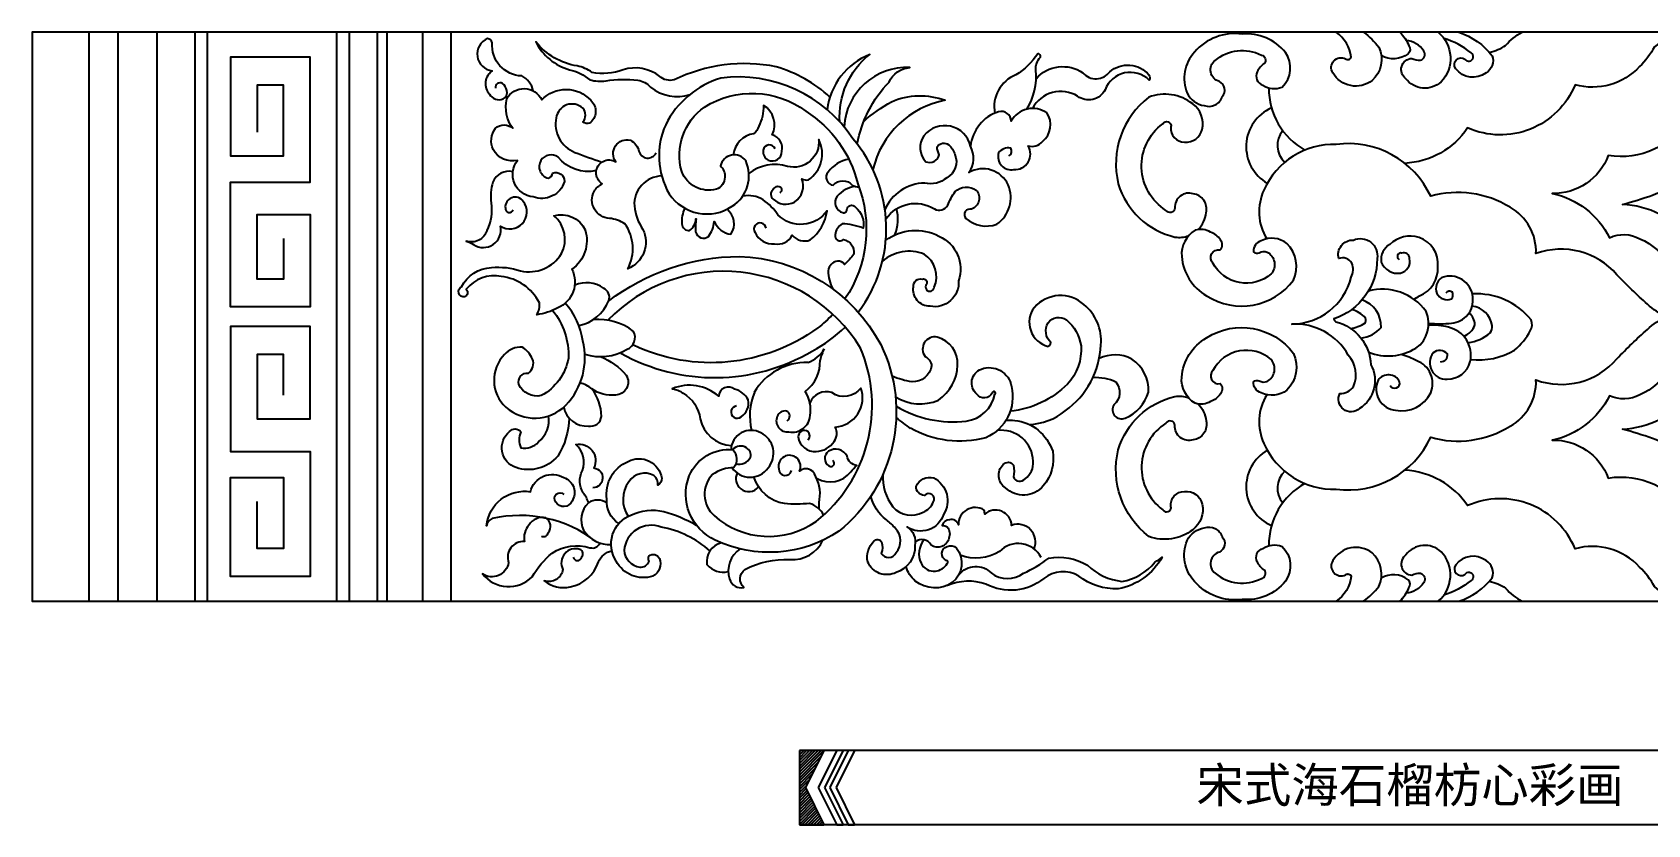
# Model space of a CAD drawing. Extents: x -66030 to 95157, y -13132 to 45879.
# Drawn here: x -51401 to -49981, y 3951 to 4647 of the extents above; entities that cross this region are included whole.
import ezdxf

# ---------------------------------------------------------------- set-up
doc = ezdxf.new("R2010")
doc.units = 0
doc.header["$LTSCALE"] = 100
doc.header["$MEASUREMENT"] = 0
for name, color, linetype in [('3', 11, 'CONTINUOUS'), ('4', 121, 'CONTINUOUS'), ('BH', 21, 'CONTINUOUS'), ('TEXT', 105, 'CONTINUOUS')]:
    doc.layers.add(name, color=color, linetype=linetype)
doc.styles.add('HZ', font='simhei.ttf')

# ---------------------------------------------------------------- blocks, each defined once
blk = doc.blocks.new('A$C25FC26D3')
at = {"layer": '3'}
for p, q in [((49.6, 500), (49.6, 0)), ((75.6, 0), (75.6, 500)), ((109.4, 500), (109.4, 0)), ((143.2, 0), (143.2, 500)), ((153.9, 500), (153.9, 0)), ((267.7, 0), (267.7, 500)), ((278.5, 500), (278.5, 0)), ((303.3, 500), (303.3, 0)), ((311.6, 500), (311.6, 0)), ((343.1, 500), (343.1, 0)), ((367.9, 500), (367.9, 0))]:
    blk.add_line(p, q, dxfattribs=at)
for points in [[(1083.2, 472.6, 0.133944), (1076.9, 465.2, 0.46081), (1081.9, 453.5, 0.250235), (1098.7, 451.8, 0.378683), (1101.7, 482.3, 0.251275), (1063.6, 498.4, 0.256303), (1021.9, 482.6, 0.292711), (1015.3, 446.5, 0.247099), (1030.4, 435.6, 0.436499), (1046.2, 443.5, 0.489975), (1043.7, 456.8, -0.633321), (1040, 475.3, -0.30219), (1080.6, 480, -0.563011)], [(429.2, 290.4, 0.324575), (465.2, 305.5, 0.354367), (458.6, 338.8, -0.36895), (486.1, 326.3, -0.325338), (474.4, 291.7, -0.434147), (462, 257.9, -0.099409), (443.5, 251.8, 0.168341), (445.9, 262.4, 0.249119), (412.3, 285.4, 0.281276), (381.6, 274.3, -0.511375), (380.1, 267.5, -0.858663), (377.4, 276.4, -0.265492), (403.6, 293.3, -0.102567)], [(1089.2, 287.6, -0.481713), (1038, 297.1, -0.74333), (1044.3, 308.7, 0.394821), (1044.5, 317.6, 0.17034), (1035.9, 324.4, 0.219656), (1022.4, 326, 0.286383), (1010.5, 303, 0.244313), (1032.4, 268.4, 0.390923), (1108.9, 282.2, 0.313645), (1103, 314.4, 0.290295), (1080.5, 316.8, 0.357651), (1073.7, 307.1, 0.333069), (1078.6, 306.3, -0.22364), (1085.6, 306.8, -0.478895)], [(1146.1, 245.6, -0.32885), (1176.9, 207.9, -0.389162), (1166.9, 169.3, -0.83973), (1149.6, 182.7, 0.270988), (1161.5, 188.6, 0.29682), (1157, 216.4, 0.281683), (1107.4, 243.6, 0.34218), (1159.5, 284.7, 0.22566), (1160, 297.1, 0.379922), (1148.6, 301.1, -0.513184), (1161.5, 317.4, -0.600003), (1182.3, 301.1, -0.326549), (1144.3, 248.2, 0.168018)], [(1089.2, 212.4, 0.481713), (1038, 202.9, 0.74333), (1044.3, 191.3, -0.394821), (1044.5, 182.4, -0.17034), (1035.9, 175.6, -0.219656), (1022.4, 174, -0.286383), (1010.5, 197, -0.244313), (1032.4, 231.6, -0.390923), (1108.9, 217.8, -0.313645), (1103, 185.6, -0.290295), (1080.5, 183.2, -0.357651), (1073.7, 192.9, -0.333069), (1078.6, 193.7, 0.22364), (1085.6, 193.2, 0.478895)], [(1083.2, 27.4, -0.133944), (1076.9, 34.8, -0.46081), (1081.9, 46.5, -0.250235), (1098.7, 48.2, -0.378683), (1101.7, 17.7, -0.251275), (1063.6, 1.6, -0.256303), (1021.9, 17.4, -0.292711), (1015.3, 53.5, -0.247099), (1030.4, 64.4, -0.436499), (1046.2, 56.5, -0.489975), (1043.7, 43.2, 0.633321), (1040, 24.7, 0.30219), (1080.6, 20, 0.563011)]]:
    blk.add_lwpolyline(points, format="xyb", close=True, dxfattribs=at)
for points in [[(1170.4, 500, -0.064885), (1183.9, 486.9, -0.324375), (1177.9, 457.5, -0.450299), (1143.4, 464.3, -0.769707), (1154.6, 476.7, 0.521995), (1159.6, 478.1, 0.218579), (1146.3, 500)], [(1202.4, 500, -0.089446), (1210.3, 488.2, -0.375665), (1209.6, 481.1, -0.305358), (1186, 479.6)], [(1236.1, 500, -0.42996), (1238.6, 456.5, -0.445501), (1207.6, 459.2, -0.70652), (1212.9, 477.1, 0.150239), (1220.4, 475.4, 0.489374), (1223.4, 483.5, 0.233242), (1207.9, 492.8)], [(1445.2, 500, 0.063901), (1426.2, 487.1, -0.077338), (1413.1, 469.9, -0.279487), (1356.4, 453.8, -0.42052), (1261.9, 415.9, -0.234059), (1206.7, 384.8, -0.234059)], [(1254.2, 500, -0.147917), (1283.5, 479.4, -0.353963), (1278.1, 464.3, -0.411763), (1251.4, 468, -0.847263), (1259.5, 476.4, 1.281082), (1264.9, 481.8, 0.101387), (1241, 494.6)], [(1281, 482.4, 0.098335), (1295.3, 488.5, -0.091657), (1309.8, 500, -0.091657)], [(1507.2, 500, 0.154881), (1487.6, 486.6, 0.038949), (1456.3, 424.2, -0.304491), (1385.5, 391.7, -0.320051), (1336.3, 358.4, -0.229609), (1386.6, 319.5, -0.234101), (1413.3, 318.6, -0.168456), (1439.2, 295, 0.194025), (1470.7, 250, 0.194025), (1439.2, 205, -0.168456), (1413.3, 181.4, -0.234101), (1386.6, 180.5, -0.229609), (1336.3, 141.6, -0.320051), (1385.5, 108.3, -0.304491), (1456.3, 75.8, 0.038949), (1487.6, 13.4, 0.154881), (1507.2, 0)], [(440.4, 448.5, 0.231857), (430.3, 461.6, -0.428625), (404.4, 490.7, 0.31022), (400.3, 494.5, 0.779111), (404.4, 466.1, 0.456524), (401.9, 445.6, 0.362923), (413.9, 441.4, 0.359257), (417.3, 448.9, 0.161604), (413.4, 455, 0.629975), (407.1, 450.8)], [(701.3, 443, 0.113341), (654, 469.7, 0.163123), (564.3, 458.2, -0.249786), (551.6, 461.2, 0.250286), (519.4, 467, -0.136555), (492.1, 464.7, 0.11267), (479.1, 470.4, -0.181386), (442.6, 491.5, 0.202884), (472.2, 467, -0.132301), (490.2, 458.2, 0.101294), (504.4, 457.4, -0.069575), (532.4, 457.8, -0.189807), (543.5, 451.7, 0.251729), (578.3, 445.4)], [(710, 421.2, -0.249792), (736.2, 480.5, 0.274249), (698.9, 431.9)], [(725.2, 401.9, -0.143537), (753.2, 456.3, -0.26807), (771.6, 469, 0.411611), (713.7, 417)], [(874.4, 432.5, 0.170168), (882.2, 466.7, -0.192746), (886.3, 478.1, 0.514901), (883.9, 481.2, -0.114895), (864.7, 462.6, 0.358139), (846.2, 428.9)], [(882.5, 459.2, -0.380224), (923.7, 464.3, 0.482093), (947.3, 465.3, -0.418823), (981.7, 462.6, -0.250875), (982, 457.9, 0.542443), (943.2, 449.5, -0.462109), (919, 443.8, 0.430994), (879.3, 433.1)], [(726.2, 254.1, 0.353567), (721.4, 406.4, 0.286625), (605.4, 459.8, 0.207719), (556.9, 418.7, 0.241978), (559.9, 358.1, 0.414988), (615.3, 347.1, 0.373934), (627.2, 387.2, 0.641399), (605, 382.6, -0.233134), (608.8, 372.7, -0.326766), (601.4, 362, -0.381635), (571, 377.6, -0.319832), (591, 434.3, -0.308568), (680, 430.7, -0.194035), (725.7, 366.9, -0.246903), (714.5, 265.7, -0.246903)], [(2450, 33.2), (1519, 33.2, -0.271564), (1494.7, 55.3, 0.209536), (1449.7, 132, 0.054204), (1398, 151.2, 0.207878), (1457, 180.7, 0.118708), (1475.5, 220.5, -0.169057), (1497.1, 250, -0.169057), (1475.5, 279.5, 0.118708), (1457, 319.3, 0.207878), (1398, 348.8, 0.054204), (1449.7, 368, 0.209536), (1494.7, 444.7, -0.271564), (1519, 466.8), (2450, 466.8)], [(495.9, 378.4, -0.283032), (462.3, 390.3, 0.44458), (447.1, 387.2, 0.49918), (453.4, 371.8, 0.358791), (457.5, 376.3, -0.539736), (467.9, 368.9, -0.436248), (440.4, 355.4, -0.598514), (426.7, 387.4, -0.329591), (405.1, 396.9, -0.260475), (407.1, 415.6, -0.386499), (422.4, 415.6, -0.214464), (417.1, 441.4, -0.622328), (447.9, 440.5, -0.440396), (491, 440.2, -0.479146), (489.8, 420, -0.235879), (484.1, 421.2, 0.363228), (484.1, 433.3, 0.604585), (460.6, 424.8, 0.368422), (477.1, 394.5, 0.02019), (500.8, 386)], [(731, 421.7, -0.050915), (755.3, 439, -0.191985), (802.7, 440.3, 0.296654), (739.1, 379.3, 0.296654)], [(1025, 326.6, 0.180234), (1031.9, 341.5, 0.455922), (1020.7, 358.1, 0.529859), (1004.6, 345.5, -0.730012), (996.7, 343.5, -0.525313), (993.8, 419.6, -0.846993), (1001.1, 416.7, 0.450639), (1012.9, 403.5, 0.386481), (1028.5, 414.7, 0.298154), (1020.2, 437.1, 0.260742), (981.6, 443, 0.296472), (954.8, 366.9, 0.269349), (1004.6, 320.1, 0.130297), (1016.6, 321.2, 0.130297)], [(653.1, 397.5, 0.760047), (642.6, 396.5, 0.307969), (647.1, 387.6, 0.531481), (659.1, 395.4, 0.396394), (650.5, 409.8, 0.386087), (642.9, 435.8, -0.121232), (638.7, 417.4, -0.156076), (634.2, 410.9, 0.337072), (616.3, 392.2, 0.337072)], [(858.5, 391.5, 0.462139), (860.2, 398.1, 0.310045), (849.5, 394, 0.562763), (862.9, 379.3, 0.598395), (875.6, 400.1, 0.286224), (888.1, 404.1, 0.39253), (892, 429.2, 0.446516), (860.5, 421.8, 0.504671), (849.6, 430.2, 0.300003), (824.9, 399.8, 0.300003)], [(750.5, 336, -0.401252), (793.1, 344.8, 0.433411), (804.8, 348, -0.05804), (811.3, 360, -0.347062), (829.9, 361.3, -0.508372), (825.8, 344.5, 0.73944), (820.7, 336.5, 0.279483), (847.9, 331.4, 0.357954), (858, 365.9, 0.44267), (823.5, 376.7, 0.279379), (824.9, 399.8, 0.631648), (783.9, 409.1, 0.353293), (785.5, 386.3, 0.471369), (797.3, 392.3, -0.104202), (795.5, 399.4, -0.414854), (805.7, 401.2, -0.116213), (811.1, 392.7, -0.388924), (803.9, 372.1, -0.242043), (784.6, 367.5, 0.298932), (749.6, 343.9)], [(553.3, 373.8, 0.419794), (529.3, 347.4, 0.122252), (536.8, 326.8, -0.434463), (523.6, 292.2, 0.284923), (521, 331.7, 0.117769), (507.5, 336.5, -0.548066), (493.9, 360.2, -0.14502), (501.1, 366.9, -1.005123), (513.1, 386.1, -0.707747), (525.9, 405.2, -0.205337), (533.4, 395.5, 0.702717), (548.4, 394)], [(657.2, 359.3, 0.764505), (657.4, 363.9, 0.427095), (651, 361.5, 0.460381), (651.3, 353.4, 0.328174), (670, 350.8, 0.356873), (676.6, 371.3, 0.212027), (682.3, 370.4, 0.381881), (691.4, 405.8, -0.524878), (663.9, 382.2, 0.240807), (630, 375.9, 0.240807)], [(1085.3, 181.5, 0.251137), (1082.8, 138.6, 0.305137), (1146.4, 98.5, 0.328859), (1229.4, 144.1, 0.210172), (1299.2, 153.8, 0.282935), (1322, 194.5, 0.312126), (1393.2, 213.1, -0.022275), (1420, 238.9, -0.089845), (1436.9, 250, -0.089845), (1420, 261.1, -0.022275), (1393.2, 286.9, 0.312126), (1322, 305.5, 0.282935), (1299.2, 346.2, 0.210172), (1229.4, 355.9, 0.328859), (1146.4, 401.5, 0.305137), (1082.8, 361.4, 0.251137), (1085.3, 318.5)], [(717.9, 388.4, 0.1976), (699.7, 377.2, 0.601713), (704.2, 365.6, -0.471515), (720.9, 365.6, 0.104569), (726.7, 364.2, 0.104569)], [(422.5, 377.5, 0.36727), (404.9, 368.3, 0.103838), (403.5, 350, -0.139794), (399.7, 325.7, -0.417031), (381.4, 316.5, -0.057706), (387.9, 313.5, 0.68105), (411.5, 329.7, 0.854345), (431.7, 351.4, 0.777262), (415.9, 345.5, 0.901007), (422.8, 344.1)], [(645.1, 327.8, 1.26675), (635.4, 324.2, 0.331716), (652.5, 314.1, 0.321973), (668.2, 321.6, 0.3221), (683.8, 317.5, 0.194004), (698.8, 343.1, -0.466196), (655.5, 339.6, 0.091307), (642.6, 352.7, 0.188367), (624.6, 356.1, 0.188367)], [(723.8, 364.6, 0.184739), (707.7, 356, 0.544108), (712.6, 341.5, 0.509223), (716.2, 344, -0.756075), (723.6, 346.2, -0.281242), (730.5, 327.8, 0.081471), (712.1, 331.8, 0.216699), (705.8, 322, 0.720606), (713.2, 317.8, -0.400726), (722.3, 305.1, -0.039235), (714.2, 296, 0.282805), (707.9, 298.8, 0.361809), (699.8, 290.4, 0.131059), (703.9, 274.4, 0.131059)], [(573.6, 345.4, 0.140049), (571.2, 331.6, 0.438306), (577.9, 325.8, 0.225886), (583.4, 336.2, -0.014128), (583.8, 336, 0.091118), (583.2, 324.5, 0.52409), (594.4, 320.4, 0.14314), (599.5, 333.7, 0.256138), (614.2, 322.5, 0.39531), (610.8, 344.5)], [(750.4, 317.3, -0.288522), (797.1, 320.8, -0.39091), (814.4, 281.6, -0.488849), (789.3, 259.2, -0.469074), (774.7, 276.4, -0.512126), (782.5, 283.2, -0.659653), (786.2, 278.5, 1.348563), (793, 275.9, 0.365478), (784.1, 305.1, 0.279651), (747.4, 298.8, 0.279651)], [(1214.6, 265.4, 0.03473), (1219.5, 268.5, 0.336619), (1235.6, 294, 0.3524), (1219.3, 319.6, 0.278257), (1193.5, 313.5, 0.319596), (1186, 298.1, 0.359042), (1202.8, 288.4, 0.4124), (1210.9, 301.1, 0.491273), (1203.9, 306, 0.854833), (1201.6, 300.4)], [(506.6, 263.7, -0.162897), (621.5, 303, -0.26951), (746, 225.5, -0.350867), (709.1, 61.5, -0.264363), (600.5, 53.8, -0.398772), (577.6, 110.3, -0.331141), (616.1, 133.1, -0.355335), (616.8, 117.5, 0.158182), (598, 111.3, 0.42246), (599.4, 75.3, 0.34863), (689.1, 70.2, 0.33753), (728.1, 222.5, 0.490087), (506, 246.9)], [(1227.7, 244.4, 0.050116), (1247.8, 244.4, 0.431158), (1266.4, 267.4, 0.492986), (1239.3, 284.5, 0.356316), (1234.8, 270.5, 0.378661), (1247.6, 265.7, 0.304018), (1248.5, 271.6, 0.439776), (1242.8, 270.7, 0.439776)], [(480.5, 242.3, 0.257322), (506.8, 264.2, 0.389308), (502.3, 275.1, 0.270698), (476.9, 277.7)], [(1174.8, 218.9, 0.237656), (1216.5, 222.5, 0.360344), (1225.4, 254.7, 0.314404), (1174.5, 272.4)], [(1264.5, 212.6, 0.163689), (1303.2, 220.7, 0.091511), (1317, 237.6, 0.230669), (1317.8, 247.2, 0.240076), (1266, 270.1)], [(457.4, 255.6, -0.184331), (471.3, 213.6, -0.229315), (447.4, 180.7, -0.345707), (427.8, 190.5, -0.527922), (436.2, 200.6, 0.341574), (439.8, 212.9, 0.146431), (430.7, 223.4, 0.222697), (415.2, 216.9, 0.422615), (416.3, 170.6, 0.399093), (469.1, 172.4, 0.262145), (483.9, 228.8, 0.153628), (468.5, 261.9, 0.153628)], [(876.3, 155.4, 0.165404), (908.1, 167.4, 0.233088), (939.4, 225.3, 0.252838), (924.6, 260.7, 0.417343), (881, 258.3, 0.539547), (893.1, 223.9, 0.217448), (895.5, 227.4, -0.354284), (893.1, 244.8, -0.408784), (909.2, 247.2, -0.189936), (922, 224.5, -0.209875), (910, 190.9, -0.173986), (859.8, 167)], [(1159, 239.8, 0.108688), (1171.4, 244.3, 0.363417), (1172, 248.8, 0.160318), (1160, 256.4, 0.160318)], [(1168.1, 231.3, 0.198203), (1185.9, 240.7, 0.329166), (1169.1, 264.8)], [(1262.2, 227.1, 0.143056), (1281.7, 235.9, 0.209368), (1283.5, 242.2, 0.338642), (1265.9, 259.3)], [(485.8, 217.2, 0.217671), (522.9, 221.4, 0.436783), (528.7, 237.2, 0.185018), (493.2, 247.5, 0.185018)], [(703.8, 252.2, -0.041035), (690.5, 240.2, -0.274772), (528.6, 225)], [(1238.1, 210.5, 0.479627), (1244.1, 217.3, 0.41192), (1231.5, 218.3, 0.641338), (1243.9, 195.2, 0.34885), (1264.2, 210.6, 0.413549), (1245, 240.8, 0.080345), (1227.7, 242.5)], [(1258.3, 232.9, 0.235574), (1268.3, 242.9, 0.211843), (1263.2, 253.3)], [(517.5, 218, 0.266426), (685.7, 219.9, 0.074083), (714.6, 241, 0.074083)], [(759, 179.6, 0.247207), (796.6, 176.8, 0.238705), (813.5, 207.5, 0.360054), (795.6, 232.1, 0.691345), (784.9, 215.2, -0.237814), (790.7, 206.9, -0.37093), (773.5, 192.8, -0.067952), (755.9, 197.9)], [(499.7, 215, -0.121957), (522.2, 198.6, -0.579943), (512.6, 181.2, -0.194182), (492, 186.7, 0.096168), (481.7, 191.9, 0.096168)], [(932.5, 196.7, -0.129174), (952.6, 192.9, -0.407566), (950.9, 172.6, 0.741294), (960.9, 161, 0.234957), (981.2, 183.8, 0.275453), (966.7, 212.8, 0.243975), (938, 213.3, 0.243975)], [(1193.8, 189.5, 0.846972), (1202.1, 192.8, 0.581923), (1183.2, 194.2, 0.517682), (1198.6, 167.9, 0.33468), (1229.4, 183.1, 0.432006), (1217.1, 211.3, 0.04409), (1203.5, 216.9, 0.04409)], [(759.5, 171.5, 0.165742), (821.1, 158.4, 0.322264), (846.3, 182, 1.504684), (843.9, 183, -0.562349), (830.4, 182, -0.571444), (834.4, 204.1, -0.47251), (860.8, 188.8, -0.362828), (838.4, 143.7, -0.19374), (772, 152)], [(467.2, 170.6, 0.379056), (488.9, 154, 0.447469), (500.3, 162.5, 0.16679), (492, 186.7)], [(619.2, 171.7, 1.33942), (623.2, 162.1, 0.311642), (629.4, 176.9, 0.213293), (617.4, 186.5, 0.589625), (603.5, 180.3, 0.281796), (562.5, 186.8, -0.118782), (572.3, 182.8, -0.236168), (587.1, 160.3, 0.33821), (614.6, 136.9)], [(682.1, 141.7, 0.409854), (681.9, 149.2, 0.604823), (673.4, 144.5, 0.397349), (689.3, 131.5, 0.213594), (705.1, 140.4, 0.265866), (706, 153.1, 0.500501), (728.4, 187.4, -0.413826), (702.9, 183.4, 0.397616), (683.6, 174.2, 0.397616)], [(1025, 173.4, -0.180234), (1031.9, 158.5, -0.455922), (1020.7, 141.9, -0.529859), (1004.6, 154.5, 0.730012), (996.7, 156.5, 0.525313), (993.8, 80.4, 0.846993), (1001.1, 83.3, -0.450639), (1012.9, 96.5, -0.386481), (1028.5, 85.3, -0.298154), (1020.2, 62.9, -0.260742), (981.6, 57, -0.296472), (954.8, 133.1, -0.269349), (1004.6, 179.9, -0.130297), (1016.6, 178.8, -0.130297)], [(472, 160.8, -0.135888), (461.9, 127.6, -0.309319), (425.3, 117.5, -0.587255), (419.6, 149.2, -0.484041), (429.5, 148.9, 0.227493), (429.5, 134.9, 0.26507), (445, 140, 0.274782), (453.8, 162.9, 0.274782)], [(856, 159, -0.004321), (863.7, 159, -0.29409), (897.1, 131.8, -0.226519), (888.8, 101.4, -0.432521), (855.7, 99.7, -0.488229), (853.7, 120.1, -0.52486), (862.6, 119.5, -0.109518), (862.6, 109.3, 0.594666), (872.8, 107.7, 0.27279), (879.9, 123, 0.445931), (848.4, 150)], [(615, 117.5, 0.526632), (646.9, 117.3, 0.492382), (640.5, 148, 0.558101), (614.3, 133.3, 0.558101)], [(489, 86.5, 0.104462), (484.3, 95.3, -0.27629), (483.7, 114.8, 0.301999), (477.9, 137.8, -0.612995), (493.8, 117.2, -0.926638), (492.8, 99.7)], [(618.5, 120.8, 0.363073), (631.3, 126.5, 0.383673), (627.8, 134.7, 0.411693), (615.9, 133.2)], [(691.9, 80.9, -0.062578), (692.5, 92.4, 0.17717), (685.9, 114.3, 0.374427), (674.4, 114.3, 1.422752), (656.3, 116.4, 0.903116), (667.5, 114.9, 0.903116)], [(689.9, 107.8, 0.362642), (719.7, 113.8, -0.071465), (725, 119.4, -0.34112), (716.3, 127.5, 0.450927), (700.1, 131.8, 0.553958), (700.3, 119.1, 1.104783), (703.7, 123.6)], [(515.7, 68.3, -0.280588), (505.2, 89.6, -0.345401), (523.9, 122.9, -0.512112), (553.4, 108.3, -0.298736), (549.9, 102, 0.254223), (546.4, 110.5, 0.394996), (524.4, 105, 0.315149), (523.9, 74.7, 0.315149)], [(1445.2, 0, -0.063901), (1426.2, 12.9, 0.077338), (1413.1, 30.1, 0.279487), (1356.4, 46.2, 0.42052), (1261.9, 84.1, 0.234059), (1206.7, 115.2, 0.234059)], [(495.1, 52.9, 0.221848), (404.4, 72.7, 0.260232), (399.4, 66.4, -0.431301), (438, 96.3, -0.503425), (467.4, 108.7, -0.488055), (474.5, 88, -0.617497), (460.4, 87.2, -1), (467.4, 93.8)], [(619.7, 112.7, 0.352778), (622.8, 98.8, 0.424804), (638.5, 100.6, 0.346565)], [(695.7, 75.8, 0.200359), (683.4, 86, -0.04803), (661.2, 85.8, -0.281702), (634.4, 109.3)], [(747.9, 111.8, 0.18118), (756.6, 82.9, 0.354721), (783.1, 78.4, 0.212154), (792.1, 87.1, 0.937369), (784.3, 93, -0.410603), (777, 100.9, -0.39036), (792.6, 108.4, -0.434747), (801.2, 76.2, -0.495453), (769.1, 65.3, -0.317282), (776, 49, -0.335299), (759.4, 25.3, -0.432619), (734.5, 34.5, -0.27143), (740, 52.8, -0.566837), (746.6, 52.1, -0.186492), (746.4, 42.1, 0.606859), (759.4, 42.8, 0.381699), (758.9, 64.1, 0.033287), (750.9, 71.7, -0.181951), (737.3, 92.4)], [(505.2, 86.4, 0.310798), (489, 86.5, 0.332267), (484.7, 62.4, 0.265264), (508.9, 49.8, 0.265264)], [(447.8, 57.2, 0.482703), (453.6, 60.2, 0.431968), (451.6, 73.4, 0.313049), (436.7, 67.1, 0.241419), (432.7, 52.4, 0.545116), (418.8, 34, -0.544989), (395.8, 24.1, 0.451278), (439.5, 21.6, -0.095901), (457.2, 42.3, -0.228494), (490.3, 47.1, 0.37144), (499.2, 51.1, 0.37144)], [(595.8, 44.2, 0.139829), (552.9, 65.1, 0.502184), (520.3, 44.8, 0.346812), (534.1, 30, 0.356596), (542.2, 35.2, -0.214486), (542.2, 39.9, -0.492183), (551.3, 37.7, -0.399275), (545.6, 22.1, -0.363705), (513.4, 35.2, -0.476263), (526.3, 75.8, -0.17278), (555.3, 78.8, -0.069499), (583.8, 66.9)], [(880.8, 46, 0.657492), (861, 66.7, 0.626793), (837.3, 76.6, 0.123227), (836.8, 80.2, 0.601256), (814.3, 67.1, 0.418999), (806.4, 71.6, 0.340921), (799.9, 66.5, -0.192406), (804.3, 65.5, -0.265792), (805.8, 55.2, -0.530063), (790.3, 49.4, 0.471456), (776.4, 52.3)], [(475.6, 38.8, 0.833684), (483, 38.8, 0.494554), (481.5, 45.6, 0.672047), (466.5, 27.9, -0.462314), (450.1, 18, 0.23522), (472.9, 12.7, 0.277108), (497.8, 34.8, -0.241574), (509.5, 44.3)], [(605.8, 51.4, 0.379795), (593.1, 32.2, 0.274301), (611.8, 26.1, 0.274301)], [(622.4, 46, 0.341156), (613, 19.6, 0.382086), (625.6, 12, -0.460869), (626.5, 28, -0.130565), (666, 36.8, 0.316062), (695.1, 53.6, 0.316062)], [(784, 54.1, 0.289419), (781.4, 33.4, 0.303189), (794, 26.4, 0.221217), (804.4, 33.1, 0.618302), (803.5, 35.9, -0.677169), (804.4, 48.2, -0.318896), (812.5, 46.8, -0.412807), (808.8, 16.4, -0.325788), (776.3, 17.8, -0.142067), (768.2, 30.4)], [(887, 38.4, 0.520148), (850.4, 43.7, -0.23057), (815.9, 40.4, -0.23057)], [(1170.4, 0, 0.064885), (1183.9, 13.1, 0.324375), (1177.9, 42.5, 0.450299), (1143.4, 35.7, 0.769707), (1154.6, 23.3, -0.521995), (1159.6, 21.9, -0.218579), (1146.3, 0)], [(1236.1, 0, 0.42996), (1238.6, 43.5, 0.445501), (1207.6, 40.8, 0.70652), (1212.9, 22.9, -0.150239), (1220.4, 24.6, -0.489374), (1223.4, 16.5, -0.233242), (1207.9, 7.2)], [(814.9, 23.6, -0.450777), (843.1, 24.9, 0.33391), (871.5, 24.6, 0.054346), (893.7, 38, -0.176669), (927.6, 31.8, 0.16972), (958, 17.5, 0.185718), (987, 34.5, 0.075136), (993.3, 38.9, -0.229867), (954.7, 11, -0.181205), (920, 22.2, 0.3114), (889.3, 20, -0.300804), (838.4, 15.1, 0.181949), (804.5, 13.9), (804.3, 14)], [(1254.2, 0, 0.147917), (1283.5, 20.6, 0.353963), (1278.1, 35.7, 0.411763), (1251.4, 32, 0.847263), (1259.5, 23.6, -1.281082), (1264.9, 18.2, -0.101387), (1241, 5.4)], [(1202.4, 0, 0.089446), (1210.3, 11.8, 0.375665), (1209.6, 18.9, 0.305358), (1186, 20.4)], [(1281, 17.6, -0.098335), (1295.3, 11.5, 0.091657), (1309.8, 0, 0.091657)]]:
    blk.add_lwpolyline(points, format="xyb", dxfattribs=at)
for points in [[(221, 318.8), (221, 283.1), (197.7, 283.1), (197.7, 339.8), (244.4, 339.8), (244.4, 258.6), (174.3, 258.6), (174.3, 368.3), (244.4, 368.3), (244.4, 478.1), (174.3, 478.1), (174.3, 391.3), (221, 391.3), (221, 453.5), (197.7, 453.5), (197.7, 412.3)], [(221, 181.2), (221, 216.9), (197.7, 216.9), (197.7, 160.2), (244.4, 160.2), (244.4, 241.4), (174.3, 241.4), (174.3, 131.7), (244.4, 131.7), (244.4, 21.9), (174.3, 21.9), (174.3, 108.7), (221, 108.7), (221, 46.5), (197.7, 46.5), (197.7, 87.7)]]:
    blk.add_lwpolyline(points, dxfattribs=at)
for centre, radius, start, end in [((1148.8, 450.4), 61.7, 179.332, 240.9134), ((1104.3, 399.5), 37.1, 113.5994, 240.0901), ((1115.2, 400.6), 20.5, 140.8449, 226.62), ((725.9, 335.7), 35.2, 337.1833, 15.3029), ((672.4, 235.8), 27.7, 289.9188, 329.4637), ((735.6, 201.4), 44.3, 152.6064, 166.2046), ((680.4, 157), 52.8, 88.4052, 149.7482), ((660.3, 210.3), 32.3, 306.3821, 2.915), ((684.1, 163.3), 53.3, 157.6392, 194.2551), ((653.3, 167.8), 31, 351.6253, 32.1747), ((663.8, 158.5), 9.68, 156.5378, 277.5066), ((661.7, 160.2), 7.05, 78.6093, 162.5), ((661.1, 162.8), 4.81, 301.8178, 65.6519), ((668.1, 164.5), 15.9, 259.2731, 355.4836), ((914.2, 352), 245.5, 230.9252, 234.5831), ((1104.3, 100.5), 37.1, 119.9099, 246.4006), ((1115.2, 99.4), 20.5, 133.38, 219.1551), ((1148.8, 49.6), 61.7, 119.0866, 180.668)]:
    blk.add_arc(centre, radius, start, end, dxfattribs=at)
at = {"layer": '4'}
blk.add_lwpolyline([(2450, 500), (0, 500), (0, 0), (2450, 0)], dxfattribs=at)
blk = doc.blocks.new('A$C4CCE1407')
at = {"layer": '3'}
for p, q in [((0, 65.3), (0, 0)), ((1101.2, 65.3), (0, 65.3)), ((21.6, 65.3), (5.3, 32.6)), ((32.8, 65.3), (16.5, 32.6)), ((38.4, 65.3), (22.1, 32.6)), ((43, 65.3), (26.7, 32.6)), ((48.6, 65.3), (32.3, 32.6)), ((1058.2, 65.3), (1052.6, 65.3)), ((1052.6, 65.3), (1068.9, 32.6)), ((1058.2, 65.3), (1074.5, 32.6)), ((1068.4, 65.3), (1062.8, 65.3)), ((1062.8, 65.3), (1079.1, 32.6)), ((1068.4, 65.3), (1084.7, 32.6)), ((1101.2, 65.3), (1079.6, 65.3)), ((1079.6, 65.3), (1095.9, 32.6)), ((1101.2, 65.3), (1101.2, 0)), ((5.3, 32.6), (21.6, 0)), ((16.5, 32.6), (32.8, 0)), ((22.1, 32.6), (38.4, 0)), ((26.7, 32.6), (43, 0)), ((32.3, 32.6), (48.6, 0)), ((1068.9, 32.6), (1052.6, 0)), ((1074.5, 32.6), (1058.2, 0)), ((1079.1, 32.6), (1062.8, 0)), ((1084.7, 32.6), (1068.4, 0)), ((1095.9, 32.6), (1079.6, 0)), ((0, 0), (21.6, 0)), ((1101.2, 0), (0, 0)), ((32.8, 0), (38.4, 0)), ((43, 0), (48.6, 0)), ((1058.2, 0), (1052.6, 0)), ((1068.4, 0), (1062.8, 0)), ((1101.2, 0), (1079.6, 0))]:
    blk.add_line(p, q, dxfattribs=at)
at = {"layer": 'BH'}
for p, q in [((0, 63.9), (1.3, 65.3)), ((0, 58.8), (6.4, 65.3)), ((0, 61.4), (3.9, 65.3)), ((0, 56.3), (9, 65.3)), ((0, 53.8), (11.5, 65.3)), ((0, 51.2), (14, 65.3)), ((0, 48.7), (16.6, 65.3)), ((0, 46.1), (19.1, 65.3)), ((0, 43.6), (21.5, 65.1)), ((0, 41), (19, 60)), ((1080, 64.6), (1080.6, 65.3)), ((1080.8, 62.9), (1083.2, 65.3)), ((1081.7, 61.2), (1085.7, 65.3)), ((1082.5, 59.5), (1088.3, 65.3)), ((1083.3, 57.8), (1090.8, 65.3)), ((1084.2, 56.1), (1093.4, 65.3)), ((1085, 54.4), (1095.9, 65.3)), ((1085.9, 52.7), (1098.4, 65.3)), ((1086.7, 51), (1101, 65.3)), ((1087.6, 49.3), (1101.2, 62.9)), ((1088.4, 47.6), (1101.2, 60.4)), ((1089.3, 45.9), (1101.2, 57.8)), ((0, 38.5), (16.4, 54.9)), ((0, 35.9), (13.9, 49.8)), ((0, 33.4), (11.3, 44.7)), ((1090.1, 44.2), (1101.2, 55.3)), ((1091, 42.5), (1101.2, 52.8)), ((1091.8, 40.8), (1101.2, 50.2)), ((1092.7, 39.1), (1101.2, 47.7)), ((1093.5, 37.4), (1101.2, 45.1)), ((0, 30.8), (8.8, 39.6)), ((0, 28.3), (6.2, 34.5)), ((0, 25.7), (5.8, 31.6)), ((0, 23.2), (6.7, 29.9)), ((1087.9, 16.5), (1101.2, 29.8)), ((1090.4, 21.6), (1101.2, 32.4)), ((1093, 26.7), (1101.2, 34.9)), ((1094.4, 35.7), (1101.2, 42.6)), ((1095.2, 34), (1101.2, 40)), ((1095.5, 31.8), (1101.2, 37.5)), ((0, 20.7), (7.5, 28.2)), ((0, 18.1), (8.4, 26.5)), ((0, 15.6), (9.2, 24.8)), ((0, 13), (10.1, 23.1)), ((0, 10.5), (10.9, 21.4)), ((0, 7.9), (11.8, 19.7)), ((0, 5.4), (12.6, 18)), ((0, 2.8), (13.5, 16.3)), ((0, 0.3), (14.3, 14.6)), ((1080.2, 1.2), (1101.2, 22.2)), ((1081.6, 0), (1101.2, 19.7)), ((1082.8, 6.3), (1101.2, 24.8)), ((1084.1, 0), (1101.2, 17.1)), ((1085.3, 11.4), (1101.2, 27.3)), ((1086.7, 0), (1101.2, 14.6)), ((2.3, 0), (15.2, 12.9)), ((4.8, 0), (16, 11.2)), ((7.3, 0), (16.8, 9.5)), ((9.9, 0), (17.7, 7.8)), ((12.4, 0), (18.5, 6.1)), ((15, 0), (19.4, 4.4)), ((17.5, 0), (20.2, 2.7)), ((20.1, 0), (21.1, 1)), ((1089.2, 0), (1101.2, 12)), ((1091.7, 0), (1101.2, 9.5)), ((1094.3, 0), (1101.2, 6.9)), ((1096.8, 0), (1101.2, 4.4)), ((1099.4, 0), (1101.2, 1.8))]:
    blk.add_line(p, q, dxfattribs=at)

msp = doc.modelspace()

# ---------------------------------------------------------------- block references
at = {"layer": '4'}
for name, p in [('A$C25FC26D3', (-51400.9, 4147.3)), ('A$C4CCE1407', (-50726.5, 3951))]:
    msp.add_blockref(name, p, dxfattribs=at)

# ---------------------------------------------------------------- texts
at = {"layer": 'TEXT', "insert": (-50377.5, 3984.1), "char_height": 30.6, "attachment_point": 4, "style": 'HZ'}
msp.add_mtext('宋式海石榴枋心彩画', dxfattribs=at)

doc.saveas('drawing.dxf')
